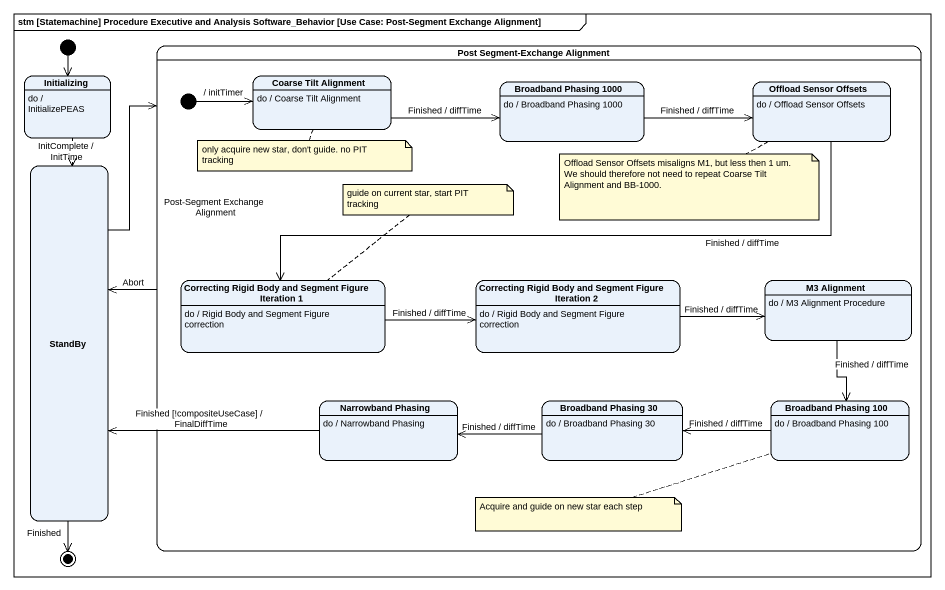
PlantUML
@startuml
mainframe stm [Statemachine] Procedure Executive and Analysis Software_Behavior [Use Case: Post-Segment Exchange Alignment]
hide empty description
state "Post Segment-Exchange Alignment" as Post_Segment_Exchange {
  state "Coarse Tilt Alignment" as Coarse_Tilt_Alignment
  Coarse_Tilt_Alignment : do / Coarse Tilt Alignment
  state "Broadband Phasing 1000" as Broadband_Phasing_1000
  Broadband_Phasing_1000 : do / Broadband Phasing 1000
  state "Offload Sensor Offsets" as Offload_Sensor_Offsets
  Offload_Sensor_Offsets : do / Offload Sensor Offsets
  state "Correcting Rigid Body and Segment Figure Iteration 1" as Correcting_Rigid_Body_and
  Correcting_Rigid_Body_and : do / Rigid Body and Segment Figure correction
  state "Correcting Rigid Body and Segment Figure Iteration 2" as Correcting_Rigid_Body_and_2
  Correcting_Rigid_Body_and_2 : do / Rigid Body and Segment Figure correction
  state "M3 Alignment" as M3_Alignment
  M3_Alignment : do / M3 Alignment Procedure
  state "Narrowband Phasing" as Narrowband_Phasing
  Narrowband_Phasing : do / Narrowband Phasing
  state "Broadband Phasing 30" as Broadband_Phasing_30
  Broadband_Phasing_30 : do / Broadband Phasing 30
  state "Broadband Phasing 100" as Broadband_Phasing_100
  Broadband_Phasing_100 : do / Broadband Phasing 100
  [*] -right-> Coarse_Tilt_Alignment : / initTimer
}
state Initializing
Initializing : do / InitializePEAS
state StandBy
[*] --> Initializing
Post_Segment_Exchange -left-> StandBy : Abort
Initializing --> StandBy : InitComplete / InitTime
Coarse_Tilt_Alignment -right-> Broadband_Phasing_1000 : Finished / diffTime
Broadband_Phasing_1000 -right-> Offload_Sensor_Offsets : Finished / diffTime
Offload_Sensor_Offsets -left-> Correcting_Rigid_Body_and : Finished / diffTime
StandBy -right-> Post_Segment_Exchange : Post-Segment Exchange Alignment
Correcting_Rigid_Body_and -right-> Correcting_Rigid_Body_and_2 : Finished / diffTime
Correcting_Rigid_Body_and_2 -right-> M3_Alignment : Finished / diffTime
M3_Alignment --> Broadband_Phasing_100 : Finished / diffTime
Narrowband_Phasing -left-> StandBy : Finished [!compositeUseCase] / FinalDiffTime
Broadband_Phasing_30 -left-> Narrowband_Phasing : Finished / diffTime
Broadband_Phasing_100 -left-> Broadband_Phasing_30 : Finished / diffTime
StandBy --> [*] : Finished
note bottom of Coarse_Tilt_Alignment : only acquire new star, don't guide. no PIT tracking
note left of Offload_Sensor_Offsets : Offload Sensor Offsets misaligns M1, but less then 1 um. We should therefore not need to repeat Coarse Tilt Alignment and BB-1000.
note top of Correcting_Rigid_Body_and : guide on current star, start PIT tracking
note left of Broadband_Phasing_100 : Acquire and guide on new star each step
@enduml
